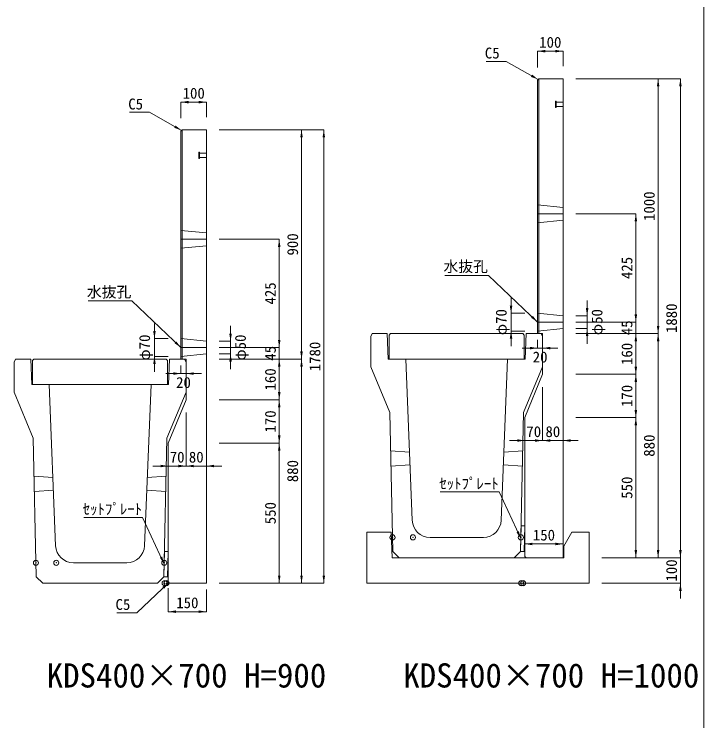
# Model space of a CAD drawing. Units: millimetres at full size, sheet at 1:40. Extents: x 172874 to 199766, y 869448 to 902797.
# Drawn here: x 182566 to 185274, y 878708 to 881483 of the extents above; entities that cross this region are included whole.
import ezdxf
from ezdxf.enums import TextEntityAlignment as Align

# ---------------------------------------------------------------- set-up
doc = ezdxf.new("R2010")
doc.units = ezdxf.units.MM
doc.header["$LTSCALE"] = 40
doc.header["$PDMODE"] = 32
doc.header["$PDSIZE"] = 20
for name, pattern in [('DASHED', [7.5, 6, -1.5]), ('USER1', [28.575, 19.05, -3.175, 3.175, -3.175]), ('USER2', [4.7625, 3.175, -1.5875]), ('USER3', [1.35, 0.75, -0.6])]:
    doc.linetypes.add(name, pattern=pattern)
for name, color, linetype, lineweight in [('セットプレート', 3, 'Continuous', 13), ('パネックスKDS', 2, 'Continuous', 13), ('図枠', 5, 'Continuous', 13), ('基礎ブロック', 2, 'Continuous', 13), ('寸法線', 7, 'Continuous', 13), ('引出線', 4, 'Continuous', 13), ('本体', 2, 'Continuous', 13), ('補助線', 8, 'Continuous', 13), ('ｲﾝｻｰﾄ', 3, 'USER3', 5)]:
    doc.layers.add(name, color=color, linetype=linetype, lineweight=lineweight)
doc.layers.add('文字', color=7, linetype='Continuous')
doc.styles.add('ＭＳ ゴシック', font='')
doc.styles.get('ＭＳ ゴシック').set_extended_font_data('MS Gothic')

# ---------------------------------------------------------------- blocks, each defined once
blk = doc.blocks.new('filled_arrow')
at = {"color": 0, "linetype": 'Continuous', "lineweight": -2}
blk.add_solid([(7.5, 1.25), (0, 0), (7.5, -1.25)], dxfattribs=at)

msp = doc.modelspace()

# ---------------------------------------------------------------- linework, layer by layer
at = {"layer": 'セットプレート'}
for points in [[(184554.61, 879373.72), (184568.61, 879373.42), (184570.75, 879473.4), (184556.75, 879473.7)], [(183154.61, 879273.72), (183168.61, 879273.42), (183170.75, 879373.4), (183156.75, 879373.7)]]:
    msp.add_lwpolyline(points, close=True, dxfattribs=at)
at = {"layer": 'パネックスKDS'}
for p, q in [((184621.29, 881223.73), (184626.29, 881228.73)), ((184621.29, 880228.73), (184621.29, 881223.73)), ((184626.29, 881228.73), (184721.29, 881228.73)), ((184721.29, 879348.73), (184721.29, 881228.73)), ((183221.29, 881023.73), (183226.29, 881028.73)), ((183221.29, 880128.73), (183221.29, 881023.73)), ((183226.29, 881028.73), (183321.29, 881028.73)), ((183321.29, 879248.73), (183321.29, 881028.73)), ((184621.29, 880228.73), (184641.29, 880228.73)), ((184641.29, 880068.73), (184641.29, 880228.73)), ((183221.29, 880128.73), (183241.29, 880128.73)), ((183241.29, 879968.73), (183241.29, 880128.73)), ((184641.29, 880068.73), (184571.29, 879898.73)), ((183241.29, 879968.73), (183171.29, 879798.73)), ((184571.29, 879353.73), (184571.29, 879898.73)), ((183171.29, 879253.73), (183171.29, 879798.73)), ((184571.29, 879353.73), (184576.29, 879348.73)), ((184576.29, 879348.73), (184721.29, 879348.73)), ((183171.29, 879253.73), (183176.29, 879248.73)), ((183176.29, 879248.73), (183321.29, 879248.73))]:
    msp.add_line(p, q, dxfattribs=at)
at = {"layer": 'パネックスKDS', "lineweight": 5}
for p, q in [((184626.29, 880228.73), (184626.29, 881228.73)), ((183226.29, 880128.73), (183226.29, 881028.73))]:
    msp.add_line(p, q, dxfattribs=at)
at = {"layer": 'パネックスKDS', "linetype": 'DASHED', "lineweight": 9}
for p, q in [((184621.29, 880733.73), (184721.29, 880723.73)), ((184621.29, 880663.73), (184721.29, 880673.73)), ((183221.29, 880633.73), (183321.29, 880623.73)), ((183221.29, 880563.73), (183321.29, 880573.73)), ((184621.29, 880308.73), (184721.29, 880298.73)), ((184621.29, 880238.73), (184721.29, 880248.73)), ((183221.29, 880208.73), (183321.29, 880198.73)), ((183221.29, 880138.73), (183321.29, 880148.73))]:
    msp.add_line(p, q, dxfattribs=at)
at = {"layer": '図枠'}
msp.add_line((185274.21, 884548.33), (185274.21, 869448.33), dxfattribs=at)
at = {"layer": '基礎ブロック'}
msp.add_lwpolyline([(183950.9, 879248.73), (183950.9, 879448.73), (184045.9, 879448.73), (184050.9, 879348.73), (184723.9, 879348.73), (184723.9, 879393.73), (184755.9, 879448.73), (184823.9, 879448.73), (184823.9, 879248.73)], close=True, dxfattribs=at)
at = {"layer": '寸法線'}
for p, q in [((184621.29, 881337.28), (184721.29, 881337.28)), ((184621.29, 881273.73), (184621.29, 881337.28)), ((184721.29, 881278.73), (184721.29, 881337.28)), ((184771.29, 881228.73), (185182.13, 881228.73)), ((184771.29, 881228.73), (185094.63, 881228.73)), ((185094.63, 880228.73), (185094.63, 881228.73)), ((185182.13, 879348.73), (185182.13, 881228.73)), ((183221.29, 881137.28), (183321.29, 881137.28)), ((183221.29, 881073.73), (183221.29, 881137.28)), ((183321.29, 881078.73), (183321.29, 881137.28)), ((183371.29, 881028.73), (183782.13, 881028.73)), ((183371.29, 881028.73), (183694.63, 881028.73)), ((183694.63, 880128.73), (183694.63, 881028.73)), ((183782.13, 879248.73), (183782.13, 881028.73)), ((184771.29, 880698.73), (185007.13, 880698.73)), ((185007.13, 880273.73), (185007.13, 880698.73)), ((183371.29, 880598.73), (183607.13, 880598.73)), ((183607.13, 880173.73), (183607.13, 880598.73)), ((184517.22, 880368.73), (184517.22, 880178.73)), ((184815.96, 880358.73), (184815.96, 880188.73)), ((185007.13, 880333.73), (185007.13, 880168.73)), ((184571.29, 880308.73), (184517.22, 880308.73)), ((184771.29, 880298.73), (184815.96, 880298.73)), ((183117.22, 880268.73), (183117.22, 880078.73)), ((184771.29, 880273.73), (185007.13, 880273.73)), ((184771.29, 880273.73), (185007.13, 880273.73)), ((183415.96, 880258.73), (183415.96, 880088.73)), ((183607.13, 880233.73), (183607.13, 880068.73)), ((184571.29, 880238.73), (184517.22, 880238.73)), ((184771.29, 880248.73), (184815.96, 880248.73)), ((183171.29, 880208.73), (183117.22, 880208.73)), ((184771.29, 880228.73), (185094.63, 880228.73)), ((184771.29, 880228.73), (185007.13, 880228.73)), ((184771.29, 880228.73), (185094.63, 880228.73)), ((184771.29, 880228.73), (185007.13, 880228.73)), ((185007.13, 880228.73), (185007.13, 880068.73)), ((185094.63, 880228.73), (185094.63, 879348.73)), ((183371.29, 880198.73), (183415.96, 880198.73)), ((184621.29, 880203.73), (184621.29, 880171.65)), ((184641.29, 880203.73), (184641.29, 880171.65)), ((183371.29, 880173.73), (183607.13, 880173.73)), ((183371.29, 880173.73), (183607.13, 880173.73)), ((184561.29, 880171.65), (184701.29, 880171.65)), ((183171.29, 880138.73), (183117.22, 880138.73)), ((183371.29, 880148.73), (183415.96, 880148.73)), ((183371.29, 880128.73), (183694.63, 880128.73)), ((183371.29, 880128.73), (183607.13, 880128.73)), ((183371.29, 880128.73), (183694.63, 880128.73)), ((183371.29, 880128.73), (183607.13, 880128.73)), ((183607.13, 880128.73), (183607.13, 879968.73)), ((183694.63, 880128.73), (183694.63, 879248.73)), ((183221.29, 880103.73), (183221.29, 880071.65)), ((183241.29, 880103.73), (183241.29, 880071.65)), ((183161.29, 880071.65), (183301.29, 880071.65)), ((184771.29, 880068.73), (185007.13, 880068.73)), ((184771.29, 880068.73), (185007.13, 880068.73)), ((185007.13, 880068.73), (185007.13, 879898.73)), ((184641.29, 880018.73), (184641.29, 879808.73)), ((184721.29, 880018.73), (184721.29, 879808.73)), ((183371.29, 879968.73), (183607.13, 879968.73)), ((183371.29, 879968.73), (183607.13, 879968.73)), ((183607.13, 879968.73), (183607.13, 879798.73)), ((183241.29, 879918.73), (183241.29, 879708.73)), ((183321.29, 879918.73), (183321.29, 879708.73)), ((184771.29, 879898.73), (185007.13, 879898.73)), ((184771.29, 879898.73), (185007.13, 879898.73)), ((185007.13, 879898.73), (185007.13, 879348.73)), ((184571.29, 879846.99), (184571.29, 879808.73)), ((184641.29, 879848.73), (184641.29, 879808.73)), ((183371.29, 879798.73), (183607.13, 879798.73)), ((183371.29, 879798.73), (183607.13, 879798.73)), ((183607.13, 879798.73), (183607.13, 879248.73)), ((184701.29, 879808.73), (184511.29, 879808.73)), ((184581.29, 879808.73), (184781.29, 879808.73)), ((183171.29, 879746.99), (183171.29, 879708.73)), ((183241.29, 879748.73), (183241.29, 879708.73)), ((183301.29, 879708.73), (183111.29, 879708.73)), ((183181.29, 879708.73), (183381.29, 879708.73)), ((184571.29, 879402.72), (184721.29, 879402.72)), ((184571.29, 879378.73), (184571.29, 879402.72)), ((184721.29, 879373.73), (184721.29, 879402.72)), ((185182.13, 879408.73), (185182.13, 879188.73)), ((184873.9, 879348.73), (185182.13, 879348.73)), ((184873.9, 879348.73), (185094.63, 879348.73)), ((184873.9, 879348.73), (185007.13, 879348.73)), ((184873.9, 879348.73), (185182.13, 879348.73)), ((183371.29, 879248.73), (183782.13, 879248.73)), ((183371.29, 879248.73), (183694.63, 879248.73)), ((183371.29, 879248.73), (183607.13, 879248.73)), ((184873.9, 879248.73), (185182.13, 879248.73)), ((183171.29, 879228.73), (183171.29, 879136.93)), ((183321.29, 879223.73), (183321.29, 879136.93)), ((183171.29, 879136.93), (183321.29, 879136.93))]:
    msp.add_line(p, q, dxfattribs=at)
at = {"layer": '引出線'}
for points in [[(184623.79, 881226.23), (184497.42, 881297.31), (184419.65, 881297.31)], [(183223.79, 881026.23), (183097.42, 881097.31), (183019.65, 881097.31)], [(184621.29, 880273.73), (184428.83, 880457.18), (184257.09, 880457.18)], [(183221.29, 880173.73), (183028.83, 880357.18), (182857.09, 880357.18)], [(184555.68, 879423.71), (184470.85, 879607.17), (184239.48, 879607.17)], [(183155.68, 879323.71), (183070.85, 879507.17), (182839.48, 879507.17)], [(183173.79, 879251.23), (183047.42, 879132.58), (182969.65, 879132.58)]]:
    msp.add_lwpolyline(points, dxfattribs=at)
at = {"layer": '本体'}
for p, q in [((183972.29, 880228.73), (183966.29, 880216.73)), ((183966.29, 880216.73), (183966.29, 880098.73)), ((183972.29, 880228.73), (184031.29, 880228.73)), ((184031.29, 880228.73), (184035.29, 880128.73)), ((184576.29, 880228.73), (184572.29, 880128.73)), ((184576.29, 880228.73), (184635.29, 880228.73)), ((184635.29, 880228.73), (184641.29, 880216.73)), ((184641.29, 880216.73), (184641.29, 880098.73)), ((182572.29, 880128.73), (182566.29, 880116.73)), ((182572.29, 880128.73), (182631.29, 880128.73)), ((182631.29, 880128.73), (182635.29, 880028.73)), ((183176.29, 880128.73), (183172.29, 880028.73)), ((183176.29, 880128.73), (183235.29, 880128.73)), ((183235.29, 880128.73), (183241.29, 880116.73)), ((184035.29, 880128.73), (184103.79, 880128.73)), ((184103.79, 880128.73), (184129.1, 879495.93)), ((184503.79, 880128.73), (184478.48, 879495.93)), ((184503.79, 880128.73), (184572.29, 880128.73)), ((182566.29, 880116.73), (182566.29, 879998.73)), ((183241.29, 880116.73), (183241.29, 879998.73)), ((183966.29, 880098.73), (184041.29, 879918.73)), ((184641.29, 880098.73), (184566.29, 879918.73)), ((182635.29, 880028.73), (182703.79, 880028.73)), ((182703.79, 880028.73), (182729.1, 879395.93)), ((183103.79, 880028.73), (183078.48, 879395.93)), ((183103.79, 880028.73), (183172.29, 880028.73)), ((182566.29, 879998.73), (182641.29, 879818.73)), ((183241.29, 879998.73), (183166.29, 879818.73)), ((184041.29, 879918.73), (184052.97, 879373.72)), ((184566.29, 879918.73), (184554.61, 879373.72)), ((182641.29, 879818.73), (182652.97, 879273.72)), ((183166.29, 879818.73), (183154.61, 879273.72)), ((184199.05, 879428.73), (184408.54, 879428.73)), ((184052.97, 879373.72), (184078.51, 879348.73)), ((184529.08, 879348.73), (184554.61, 879373.72)), ((184078.51, 879348.73), (184529.08, 879348.73)), ((182799.05, 879328.73), (183008.54, 879328.73)), ((182652.97, 879273.72), (182678.51, 879248.73)), ((183129.08, 879248.73), (183154.61, 879273.72)), ((182678.51, 879248.73), (183129.08, 879248.73))]:
    msp.add_line(p, q, dxfattribs=at)
at = {"layer": '本体', "linetype": 'USER2'}
for p, q in [((184044.51, 879768.73), (184118.39, 879763.73)), ((184489.19, 879763.73), (184563.08, 879768.73)), ((184120.39, 879713.73), (184045.79, 879708.73)), ((184487.19, 879713.73), (184561.79, 879708.73)), ((182644.51, 879668.73), (182718.39, 879663.73)), ((183089.19, 879663.73), (183163.08, 879668.73)), ((182720.39, 879613.73), (182645.79, 879608.73)), ((183087.19, 879613.73), (183161.79, 879608.73))]:
    msp.add_line(p, q, dxfattribs=at)
at = {"layer": '本体', "lineweight": 20}
for points in [[(184038.79, 880222.73), (184043.79, 880228.73), (184563.79, 880228.73), (184568.79, 880222.73), (184568.79, 880128.73), (184038.79, 880128.73)], [(182638.79, 880122.73), (182643.79, 880128.73), (183163.79, 880128.73), (183168.79, 880122.73), (183168.79, 880028.73), (182638.79, 880028.73)]]:
    msp.add_lwpolyline(points, close=True, dxfattribs=at)
at = {"layer": '本体'}
for centre, start, end in [((184199.05, 879498.73), 182.29061, 270), ((184408.54, 879498.73), 270, 357.70939), ((182799.05, 879398.73), 182.29061, 270), ((183008.54, 879398.73), 270, 357.70939)]:
    msp.add_arc(centre, 70, start, end, dxfattribs=at)
at = {"layer": '補助線', "linetype": 'USER1'}
for p, q in [((184621.29, 880698.73), (184721.29, 880698.73)), ((183221.29, 880598.73), (183321.29, 880598.73)), ((184621.29, 880273.73), (184721.29, 880273.73)), ((183221.29, 880173.73), (183321.29, 880173.73))]:
    msp.add_line(p, q, dxfattribs=at)
at = {"layer": '補助線'}
for p in [(184051.79, 879428.73), (184131.79, 879428.73), (184555.79, 879428.73), (182651.79, 879328.73), (182731.79, 879328.73), (183155.79, 879328.73), (183157.29, 879248.73), (183164.29, 879248.73), (183164.29, 879248.73), (184557.29, 879248.73), (184564.29, 879248.73), (184564.29, 879248.73)]:
    msp.add_point(p, dxfattribs=at)
at = {"layer": 'ｲﾝｻｰﾄ'}
for p, q in [((184691.29, 881141.23), (184691.29, 881116.23)), ((184694.29, 881141.23), (184691.29, 881141.23)), ((184694.29, 881116.23), (184694.29, 881141.23)), ((184721.29, 881137.23), (184694.29, 881137.23)), ((184691.29, 881116.23), (184694.29, 881116.23)), ((184694.29, 881120.23), (184721.29, 881120.23)), ((183291.29, 880941.23), (183291.29, 880916.23)), ((183294.29, 880941.23), (183291.29, 880941.23)), ((183294.29, 880916.23), (183294.29, 880941.23)), ((183321.29, 880937.23), (183294.29, 880937.23)), ((183291.29, 880916.23), (183294.29, 880916.23)), ((183294.29, 880920.23), (183321.29, 880920.23))]:
    msp.add_line(p, q, dxfattribs=at)

# ---------------------------------------------------------------- block references
at = {"layer": '寸法線', "xscale": 4, "yscale": 4}
for p in [(184621.29, 881337.28), (183221.29, 881137.28), (184641.29, 880171.65), (183241.29, 880071.65), (184641.29, 879808.73), (184721.29, 879808.73), (183241.29, 879708.73), (183321.29, 879708.73), (184571.29, 879402.72), (183171.29, 879136.93)]:
    msp.add_blockref('filled_arrow', p, dxfattribs=at)
for p, rotation in [((184721.29, 881337.28), 180), ((185094.63, 881228.73), 270), ((185182.13, 881228.73), 270), ((183321.29, 881137.28), 180), ((183694.63, 881028.73), 270), ((183782.13, 881028.73), 270), ((185007.13, 880698.73), 270), ((183607.13, 880598.73), 270), ((184517.22, 880308.73), 90), ((184815.96, 880298.73), 90), ((185007.13, 880273.73), 90), ((185007.13, 880273.73), 90), ((183117.22, 880208.73), 90), ((184517.22, 880238.73), 270), ((184815.96, 880248.73), 270), ((185094.63, 880228.73), 90), ((183415.96, 880198.73), 90), ((185007.13, 880228.73), 270), ((185007.13, 880228.73), 270), ((185094.63, 880228.73), 270), ((183607.13, 880173.73), 90), ((183607.13, 880173.73), 90), ((183694.63, 880128.73), 90), ((184621.29, 880171.65), 180), ((183117.22, 880138.73), 270), ((183415.96, 880148.73), 270), ((183607.13, 880128.73), 270), ((183607.13, 880128.73), 270), ((183694.63, 880128.73), 270), ((185007.13, 880068.73), 90), ((183221.29, 880071.65), 180), ((185007.13, 880068.73), 270), ((183607.13, 879968.73), 90), ((183607.13, 879968.73), 270), ((185007.13, 879898.73), 90), ((185007.13, 879898.73), 270), ((183607.13, 879798.73), 90), ((183607.13, 879798.73), 270), ((184571.29, 879808.73), 180), ((184641.29, 879808.73), 180), ((183171.29, 879708.73), 180), ((183241.29, 879708.73), 180), ((184721.29, 879402.72), 180), ((185007.13, 879348.73), 90), ((185094.63, 879348.73), 90), ((185182.13, 879348.73), 90), ((185182.13, 879348.73), 90), ((183607.13, 879248.73), 90), ((183694.63, 879248.73), 90), ((183782.13, 879248.73), 90), ((185182.13, 879248.73), 270), ((183321.29, 879136.93), 180)]:
    msp.add_blockref('filled_arrow', p, dxfattribs=dict(at, rotation=rotation))
at = {"layer": '引出線', "xscale": 4, "yscale": 4}
for p, rotation in [((184623.79, 881226.23), 150.6), ((183223.79, 881026.23), 150.6), ((184621.29, 880273.73), 136.4), ((183221.29, 880173.73), 136.4), ((184555.68, 879423.71), 114.8), ((183155.68, 879323.71), 114.8), ((183173.79, 879251.23), 223.2)]:
    msp.add_blockref('filled_arrow', p, dxfattribs=dict(at, rotation=rotation))

# ---------------------------------------------------------------- texts
at = {"layer": '寸法線', "style": 'ＭＳ ゴシック'}
for s, p in [('100', (184671.29, 881372.28)), ('100', (183271.29, 881172.28)), ('20', (184631.29, 880136.65)), ('20', (183231.29, 880036.65)), ('70', (184606.29, 879843.73)), ('80', (184681.29, 879843.73)), ('70', (183206.29, 879743.73)), ('80', (183281.29, 879743.73)), ('150', (184646.29, 879437.72)), ('150', (183246.29, 879171.93))]:
    msp.add_text(s, height=42.72, dxfattribs=at).set_placement(p, align=Align.MIDDLE_CENTER)
for s, p in [('1000', (185059.63, 880728.73)), ('900', (183659.63, 880578.73)), ('425', (184972.13, 880486.23)), ('425', (183572.13, 880386.23)), ('1880', (185147.13, 880288.73)), ('φ70', (184478.56, 880273.73)), ('φ50', (184854.62, 880273.73)), ('45', (184972.13, 880251.23)), ('φ70', (183078.56, 880173.73)), ('φ50', (183454.62, 880173.73)), ('1780', (183747.13, 880138.73)), ('160', (184972.13, 880148.73)), ('45', (183572.13, 880151.23)), ('160', (183572.13, 880048.73)), ('170', (184972.13, 879983.73)), ('170', (183572.13, 879883.73)), ('880', (185059.63, 879788.73)), ('880', (183659.63, 879688.73)), ('550', (184972.13, 879623.73)), ('550', (183572.13, 879523.73)), ('100', (185147.13, 879298.73))]:
    msp.add_text(s, height=42.72, rotation=90, dxfattribs=at).set_placement(p, align=Align.MIDDLE_CENTER)
at = {"layer": '引出線', "style": 'ＭＳ ゴシック'}
for s, p in [('C5', (184472.42, 881351.31)), ('C5', (183072.42, 881151.31)), ('水抜孔', (184426.58, 880513.46)), ('水抜孔', (183026.58, 880413.46)), ('ｾｯﾄﾌﾟﾚｰﾄ', (184468.6, 879661.17)), ('ｾｯﾄﾌﾟﾚｰﾄ', (183068.6, 879561.17)), ('C5', (183022.42, 879186.58))]:
    msp.add_text(s, height=42.72, dxfattribs=at).set_placement(p, align=Align.TOP_RIGHT)
at = {"layer": '文字', "style": 'ＭＳ ゴシック'}
for s, p in [('KDS400×700 H=900', (182693.87, 878810.66)), ('KDS400×700 H=1000', (184093.87, 878810.66))]:
    msp.add_text(s, height=94.94, dxfattribs=at).set_placement(p, align=Align.BOTTOM_LEFT)

doc.saveas('drawing.dxf')
